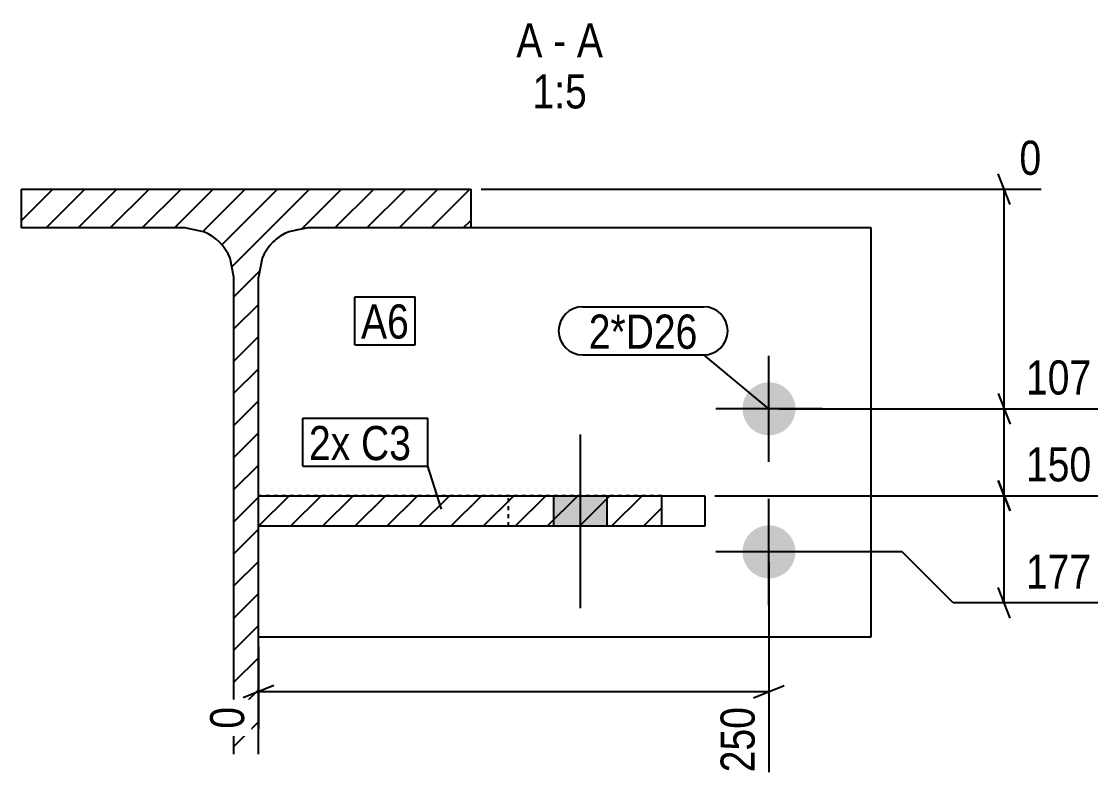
# Model space of a CAD drawing. Header units: millimetres. Extents: x 20 to 109594, y 16 to 5254.
# Drawn here: x 20 to 547, y 16 to 387 of the extents above; entities that cross this region are included whole.
import ezdxf

# ---------------------------------------------------------------- set-up
doc = ezdxf.new("R2010")
doc.units = ezdxf.units.MM
doc.linetypes.add('DXK_LINE_DOT2', pattern=[3.9198, 1.9599, -1.9599])
for name, color, linetype in [('MÅLSÆTNING', 7, 'Continuous'), ('STÅL', 7, 'Continuous'), ('TEKST', 7, 'Continuous')]:
    doc.layers.add(name, color=color, linetype=linetype)
doc.styles.add('Arial Narrow', font='ARIALN.TTF', dxfattribs={"height": 0.2})

msp = doc.modelspace()

# ---------------------------------------------------------------- hatches: boundary and pattern name
at = {"layer": 'STÅL', "linetype": 'Continuous'}
h = msp.add_hatch(dxfattribs=at)
h.set_pattern_fill('', scale=3.5, style=0, pattern_type=0)
h.set_pattern_definition([(45, (136, 28.907), (-7.85772, 7.85772), [])])
h.paths.add_polyline_path([(124, 28.91), (136, 28.91), (136, 262.36), (137.83, 271.54), (143.03, 279.33), (150.82, 284.53), (160, 286.36), (240, 286.36), (240, 305.36), (20, 305.36), (20, 286.36), (100, 286.36), (109.18, 284.53), (116.97, 279.33), (122.17, 271.54), (124, 262.36)])
for points in [[(386, 184.86, -1), (386, 210.86, -1)], [(280.55, 140.36), (306.55, 140.36), (306.55, 155.36), (280.55, 155.36)], [(386, 114.86, -1), (386, 140.86, -1)]]:
    msp.add_hatch(color=96, dxfattribs=at).paths.add_polyline_path(points)
h = msp.add_hatch(dxfattribs=at)
h.set_pattern_fill('', scale=3.5, style=0, pattern_type=0)
h.set_pattern_definition([(45, (136, 140.364), (-7.8577, 7.8577), [])])
h.paths.add_polyline_path([(136, 155.36), (136, 140.36), (333.42, 140.36), (333.42, 155.36)])

# ---------------------------------------------------------------- linework, layer by layer
at = {"layer": 'MÅLSÆTNING', "color": 7, "linetype": 'Continuous'}
for p, q in [((504.16, 297.86), (498.16, 312.86)), ((245, 305.36), (519.33, 305.36)), ((501.16, 197.86), (501.16, 305.36)), ((498.16, 205.36), (504.16, 190.36)), ((498.16, 205.36), (504.16, 190.36)), ((391, 197.86), (547.03, 197.86)), ((391, 197.86), (547.03, 197.86)), ((501.16, 155.36), (501.16, 197.86)), ((498.16, 162.86), (504.16, 147.86)), ((504.16, 147.86), (498.16, 162.86)), ((359.56, 155.36), (547.03, 155.36)), ((359.56, 155.36), (547.03, 155.36)), ((501.16, 102.86), (501.16, 155.36)), ((451.16, 127.86), (391, 127.86)), ((476.16, 102.86), (451.16, 127.86)), ((386, 122.86), (386, 20)), ((504.16, 95.36), (498.16, 110.36)), ((547.03, 102.86), (476.16, 102.86)), ((136, 81.36), (136, 41.33)), ((143.5, 62.49), (128.5, 56.49)), ((136, 59.49), (386, 59.49)), ((378.5, 56.49), (393.5, 62.49))]:
    msp.add_line(p, q, dxfattribs=at)
at = {"layer": 'STÅL', "color": 2, "linetype": 'Continuous'}
for p, q in [((20, 286.36), (20, 305.36)), ((20, 305.36), (240, 305.36)), ((240, 305.36), (240, 286.36)), ((100, 286.36), (20, 286.36)), ((109.18, 284.53), (100, 286.36)), ((160, 286.36), (150.82, 284.53)), ((240, 286.36), (160, 286.36)), ((124, 262.36), (122.17, 271.54)), ((137.83, 271.54), (136, 262.36)), ((124, 28.91), (124, 262.36)), ((136, 28.91), (136, 262.36))]:
    msp.add_line(p, q, dxfattribs=at)
at = {"layer": 'STÅL', "color": 30, "linetype": 'DXK_LINE_DOT2'}
for p, q in [((160, 286.36), (150.82, 284.53)), ((240, 286.36), (160, 286.36)), ((137.83, 271.54), (136, 262.36)), ((136, 155.36), (136, 262.36)), ((136, 155.36), (354.56, 155.36)), ((136, 140.36), (136, 155.36)), ((136, 155.36), (136, 155.36)), ((333.42, 155.36), (136, 155.36)), ((258.5, 140.36), (258.5, 155.36)), ((258.5, 155.36), (258.5, 155.36)), ((354.56, 155.36), (354.56, 140.36)), ((136, 86.36), (136, 140.36)), ((354.56, 140.36), (136, 140.36)), ((333.42, 140.36), (136, 140.36))]:
    msp.add_line(p, q, dxfattribs=at)
at = {"layer": 'STÅL', "color": 4, "linetype": 'Continuous'}
for p, q in [((436, 286.36), (240, 286.36)), ((436, 86.36), (436, 286.36)), ((136, 140.36), (136, 155.36)), ((136, 155.36), (333.42, 155.36)), ((333.42, 155.36), (354.56, 155.36)), ((333.42, 155.36), (333.42, 140.36)), ((354.56, 155.36), (354.56, 140.36)), ((333.42, 140.36), (136, 140.36)), ((354.56, 140.36), (333.42, 140.36)), ((136, 86.36), (436, 86.36))]:
    msp.add_line(p, q, dxfattribs=at)
at = {"layer": 'STÅL', "color": 96, "linetype": 'Continuous'}
for p, q in [((386, 171.86), (386, 223.86)), ((412, 197.86), (360, 197.86)), ((293.55, 185.36), (293.55, 100.36)), ((280.55, 155.36), (280.55, 140.36)), ((306.55, 155.36), (306.55, 140.36)), ((386, 101.86), (386, 153.86)), ((412, 127.86), (360, 127.86))]:
    msp.add_line(p, q, dxfattribs=at)
at = {"layer": 'STÅL', "color": 96, "linetype": 'DXK_LINE_DOT2'}
for p, q in [((293.55, 185.36), (293.55, 100.36)), ((280.55, 155.36), (280.55, 140.36)), ((306.55, 155.36), (306.55, 140.36))]:
    msp.add_line(p, q, dxfattribs=at)
at = {"layer": 'STÅL', "color": 2, "linetype": 'Continuous'}
for centre, start, end in [((100, 262.36), 22.5, 67.5), ((160, 262.36), 112.5, 157.5)]:
    msp.add_arc(centre, 24, start, end, dxfattribs=at)
at = {"layer": 'STÅL', "color": 30, "linetype": 'DXK_LINE_DOT2'}
msp.add_arc((160, 262.36), 24, 112.5, 157.5, dxfattribs=at)
at = {"layer": 'TEKST', "color": 7, "linetype": 'Continuous'}
for p, q in [((183.25, 252.73), (212.69, 252.73)), ((183.25, 229.23), (183.25, 252.73)), ((212.69, 229.23), (212.69, 252.73)), ((294.76, 247.76), (354.04, 247.76)), ((183.25, 229.23), (212.69, 229.23)), ((294.76, 224.26), (354.04, 224.26)), ((386, 197.86), (354.04, 224.26)), ((157.73, 193.25), (218.99, 193.25)), ((157.73, 169.75), (157.73, 193.25)), ((218.99, 169.75), (218.99, 193.25)), ((157.73, 169.75), (218.99, 169.75)), ((225.71, 148.68), (218.99, 169.75))]:
    msp.add_line(p, q, dxfattribs=at)
for centre, start, end in [((294.76, 236.01), 90, 270), ((354.04, 236.01), 270, 90)]:
    msp.add_arc(centre, 11.75, start, end, dxfattribs=at)

# ---------------------------------------------------------------- wipeouts: each hides what was drawn before it
at = {"color": 0, "linetype": 'Continuous'}
for points, layer in [([(547.34, 201.36), (547.34, 225.86), (508.35, 225.86), (508.35, 201.36)], 'MÅLSÆTNING'), ([(547.34, 158.86), (547.34, 183.36), (508.35, 183.36), (508.35, 158.86)], 'MÅLSÆTNING'), ([(547.34, 106.36), (547.34, 130.86), (508.35, 130.86), (508.35, 106.36)], 'MÅLSÆTNING'), ([(275.08, 369.86), (275.08, 387.36), (262.3, 387.36), (262.3, 369.86)], 'TEKST'), ([(286.7, 369.86), (286.7, 387.36), (280.33, 387.36), (280.33, 369.86)], 'TEKST'), ([(304.74, 369.86), (304.74, 387.36), (291.95, 387.36), (291.95, 369.86)], 'TEKST'), ([(296.85, 344.86), (296.85, 362.36), (270.19, 362.36), (270.19, 344.86)], 'TEKST')]:
    msp.add_wipeout(points, dxfattribs=at).dxf.layer = layer
at = {"color": 0}
msp.add_wipeout([(351.04, 227.26), (351.04, 244.76), (297.76, 244.76), (297.76, 227.26)], dxfattribs=at).dxf.layer = 'TEKST'

# ---------------------------------------------------------------- next in the draw order: texts
at = {"layer": 'MÅLSÆTNING', "color": 3, "linetype": 'Continuous', "style": 'Arial Narrow'}
for s, p in [('107', (511.85, 204.86)), ('150', (511.85, 162.36)), ('177', (511.85, 109.86))]:
    msp.add_text(s, height=16.702, dxfattribs=at).set_placement(p)
at = {"layer": 'TEKST', "color": 3, "linetype": 'Continuous', "style": 'Arial Narrow'}
for s, height, p in [('A', 16.7, (262.3, 369.86)), ('A', 16.7, (291.95, 369.86)), ('-', 16.7, (280.33, 369.86)), ('1:5', 16.702, (270.19, 344.86))]:
    msp.add_text(s, height=height, dxfattribs=at).set_placement(p)

# ---------------------------------------------------------------- next in the draw order: wipeouts: each hides what was drawn before it
at = {"color": 0, "linetype": 'Continuous'}
for points in [[(522.83, 308.86), (522.83, 333.36), (505.16, 333.36), (505.16, 308.86)], [(132.5, 55.49), (108, 55.49), (108, 37.83), (132.5, 37.83)], [(382.5, 55.49), (358, 55.49), (358, 16.5), (382.5, 16.5)]]:
    msp.add_wipeout(points, dxfattribs=at).dxf.layer = 'MÅLSÆTNING'
at = {"color": 0}
for points in [[(209.69, 232.23), (209.69, 249.73), (186.25, 249.73), (186.25, 232.23)], [(351.04, 227.26), (351.04, 244.76), (297.76, 244.76), (297.76, 227.26)], [(180.98, 172.75), (180.98, 190.25), (160.73, 190.25), (160.73, 172.75)], [(210.74, 172.75), (210.74, 190.25), (186.23, 190.25), (186.23, 172.75)]]:
    msp.add_wipeout(points, dxfattribs=at).dxf.layer = 'TEKST'

# ---------------------------------------------------------------- next in the draw order: texts
at = {"layer": 'MÅLSÆTNING', "color": 3, "linetype": 'Continuous', "style": 'Arial Narrow'}
msp.add_text('0', height=16.7, dxfattribs=at).set_placement((508.66, 312.36))
for s, height, p in [('0', 16.7, (129, 41.33)), ('250', 16.702, (379, 20))]:
    msp.add_text(s, height=height, rotation=90.0002, dxfattribs=at).set_placement(p)
at = {"layer": 'TEKST', "color": 3, "style": 'Arial Narrow'}
msp.add_text('2*D26', height=16.702, dxfattribs=at).set_placement((297.76, 227.26))

# ---------------------------------------------------------------- next in the draw order: wipeouts: each hides what was drawn before it
at = {"color": 0}
for points in [[(209.69, 232.23), (209.69, 249.73), (186.25, 249.73), (186.25, 232.23)], [(180.98, 172.75), (180.98, 190.25), (160.73, 190.25), (160.73, 172.75)], [(210.74, 172.75), (210.74, 190.25), (186.23, 190.25), (186.23, 172.75)]]:
    msp.add_wipeout(points, dxfattribs=at).dxf.layer = 'TEKST'

# ---------------------------------------------------------------- next in the draw order: texts
at = {"layer": 'TEKST', "color": 3, "style": 'Arial Narrow'}
for s, p in [('A6', (186.25, 232.23)), ('2x', (160.73, 172.75)), ('C3', (186.23, 172.75))]:
    msp.add_text(s, height=16.702, dxfattribs=at).set_placement(p)

doc.saveas('drawing.dxf')
